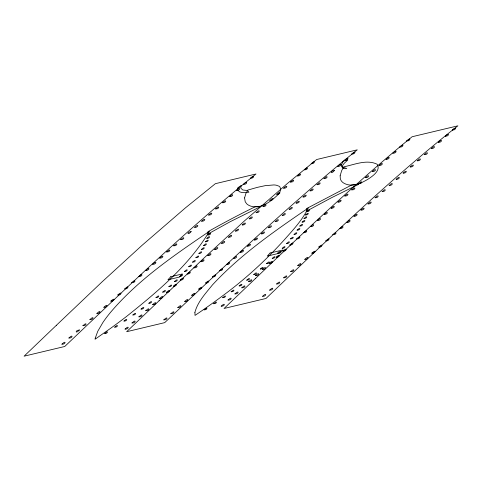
<?xml version="1.0" encoding="UTF-8"?>
<svg xmlns="http://www.w3.org/2000/svg" width="482" height="482" viewBox="0 0 482 482"><rect width="100%" height="100%" fill="white"/><g stroke="black" fill="none" stroke-linecap="round" stroke-linejoin="round"><path stroke-width="0.72" d="M244.579 197.921L245.224 201.771L246.766 203.856A99.81 26.335 -28.6 0 0 250.773 206.139C261.105 209.375 271.583 200.964 278.572 194.113A41.392 10.923 -28.6 0 0 280.614 189.33L279.994 187.052L279.09 186.209L276.078 185.142L273.969 184.931L265.233 185.66L257.376 187.353L247.887 190.059L245.91 193.384L244.579 197.921M340.135 175.779L340.334 178.683A95.273 25.142 -28.6 0 0 343.648 183.033C350.113 186.914 357.831 184.769 364.006 181.413A13.966 3.687 -28.6 0 0 368.959 178.575C373.309 175.647 380.87 170.17 377.231 164.29C366.82 159.078 354.451 164.675 343.847 166.82L341.648 170.664L340.135 175.779M341.413 164.856L341.551 166.079A24.154 6.374 -28.6 0 0 343.112 167.248L346.817 168.525L343.305 168.411L342.172 167.429A17.328 4.573 -28.6 0 1 342.461 165.7L344.293 163.223L347.781 160.024L343.268 161.096L341.413 164.856M194.897 312.39L195.029 315.397A227.558 60.045 -28.6 0 0 222.232 296.117C244.651 279.699 265.221 260.901 283.856 240.307C292.815 230.275 302.25 220.244 308.245 208.067C274.451 231.149 240.343 254.755 212.417 284.952C205.681 293.339 197.692 301.72 194.897 312.39M208.122 231.607L207.863 234.083L230.095 221.762L260.196 206.772L255.731 206.459L243.651 212.514A247.929 65.419 -28.6 0 0 214.044 228.287L208.122 231.607M95.261 338.135L95.05 339.25L110.547 328.356A261.581 69.022 -28.6 0 0 126.212 316.716C157.156 292.002 188.842 265.666 209.411 231.3C174.315 255.165 138.491 279.494 110.788 312.053A198.174 52.291 -28.6 0 0 102.859 322.548L97.756 331.309L95.261 338.135M306.956 208.375L306.203 211.309L331.797 197.578L358.686 184.311L351.788 184.919L306.956 208.375M238.072 187.576L237.837 188.323A32.83 8.664 -28.6 0 0 237.855 190.215C240.157 193.74 245.392 192.318 248.923 192.228L247.393 190.523L242.838 189.992L240.982 188.342A31.197 8.23 -28.6 0 1 241.078 186.112L241.349 185.413L238.072 187.576M79.391 329.983C75.578 334.568 74.656 330.26 79.391 329.983M131.791 282.687C135.514 283.247 136.514 277.987 131.791 282.687M191.149 231.619C187.329 236.198 186.413 231.89 191.149 231.619M243.549 184.317C247.272 184.883 248.272 179.617 243.549 184.317M334.406 170.55C330.592 175.135 329.67 170.827 334.406 170.55M386.076 159.277C389.799 159.843 390.8 154.577 386.076 159.277M61.937 344.166C65.624 344.757 66.667 339.473 61.937 344.166M68.914 338.021C72.601 338.611 73.644 333.327 68.914 338.021M82.934 325.712C86.621 326.302 87.664 321.018 82.934 325.712M89.911 319.566C93.598 320.156 94.635 314.873 89.911 319.566M96.888 313.421C100.575 314.011 101.612 308.727 96.888 313.421M103.859 307.275C107.552 307.865 108.589 302.582 103.859 307.275M110.836 301.13C114.529 301.72 115.566 296.436 110.836 301.13M117.813 294.984C121.506 295.574 122.542 290.291 117.813 294.984M104.733 333.49C107.974 334.008 108.89 329.357 104.733 333.49M124.79 288.839C128.483 289.423 129.519 284.139 124.79 288.839M114.716 327.176C117.963 327.694 118.879 323.042 114.716 327.176M138.81 276.529C142.497 277.12 143.54 271.836 138.81 276.529M124.007 321.06C127.254 321.578 128.17 316.933 124.007 321.06M145.787 270.384C149.474 270.974 150.517 265.69 145.787 270.384M125.085 329.104C128.772 329.688 129.815 324.404 125.085 329.104M132.887 314.981C136.129 315.499 137.045 310.848 132.887 314.981M152.764 264.238C156.451 264.829 157.493 259.545 152.764 264.238M131.996 322.97C135.689 323.561 136.725 318.277 131.996 322.97M159.741 258.093C163.428 258.677 164.47 253.393 159.741 258.093M141.063 309.101C144.311 309.619 145.227 304.967 141.063 309.101M138.912 316.837C142.6 317.427 143.636 312.143 138.912 316.837M166.718 251.947C170.405 252.532 171.447 247.248 166.718 251.947M145.757 310.721C149.444 311.312 150.486 306.028 145.757 310.721M148.848 303.28C152.089 303.799 153.005 299.147 148.848 303.28M173.695 245.796C177.382 246.386 178.424 241.102 173.695 245.796M152.667 304.594C156.361 305.184 157.397 299.9 152.667 304.594M155.993 297.641C159.241 298.159 160.157 293.514 155.993 297.641M180.672 239.65C184.359 240.241 185.401 234.957 180.672 239.65M159.584 298.46C163.271 299.051 164.308 293.767 159.584 298.46M162.693 292.116C165.941 292.634 166.856 287.983 162.693 292.116M166.429 292.345C170.116 292.935 171.158 287.652 166.429 292.345M168.875 286.712C172.122 287.23 173.032 282.579 168.875 286.712M194.686 227.347C198.379 227.932 199.415 222.648 194.686 227.347M174.502 281.506C177.75 282.024 178.665 277.373 174.502 281.506M173.339 286.218C177.033 286.808 178.069 281.524 173.339 286.218M179.75 276.397C182.991 276.915 183.907 272.264 179.75 276.397M201.663 221.202C205.356 221.786 206.392 216.502 201.663 221.202M163.85 319.849C167.543 320.44 168.58 315.156 163.85 319.849M180.256 280.084C183.943 280.675 184.986 275.391 180.256 280.084M184.437 271.48C187.685 271.999 188.601 267.353 184.437 271.48M208.64 215.05C212.327 215.641 213.369 210.357 208.64 215.05M188.709 266.739C191.957 267.257 192.872 262.612 188.709 266.739M170.827 313.704C174.52 314.294 175.556 309.01 170.827 313.704M187.167 273.957C190.854 274.547 191.896 269.263 187.167 273.957M192.547 262.136C195.794 262.654 196.704 258.003 192.547 262.136M195.891 257.719C199.138 258.238 200.054 253.586 195.891 257.719M215.617 208.905C219.304 209.495 220.346 204.211 215.617 208.905M177.804 307.558C181.491 308.149 182.533 302.865 177.804 307.558M198.885 253.454C202.127 253.972 203.043 249.321 198.885 253.454M194.011 267.841C197.704 268.432 198.741 263.148 194.011 267.841M201.464 249.393C204.711 249.911 205.627 245.26 201.464 249.393M203.627 245.495C206.874 246.013 207.79 241.368 203.627 245.495M207.875 235.005C211.122 235.523 212.038 230.872 207.875 235.005M205.446 241.789C208.694 242.307 209.61 237.656 205.446 241.789M206.808 238.325C210.056 238.843 210.971 234.192 206.808 238.325M222.594 202.759C226.281 203.35 227.323 198.066 222.594 202.759M184.714 301.431C188.408 302.021 189.444 296.737 184.714 301.431M200.928 261.708C204.615 262.298 205.657 257.014 200.928 261.708M229.571 196.614C233.258 197.204 234.3 191.92 229.571 196.614M191.691 295.285C195.385 295.87 196.421 290.586 191.691 295.285M207.838 255.581C211.526 256.171 212.568 250.887 207.838 255.581M236.548 190.468C240.235 191.059 241.277 185.775 236.548 190.468M198.668 289.14C202.362 289.724 203.398 284.44 198.668 289.14M214.683 249.465C218.376 250.056 219.412 244.772 214.683 249.465M205.645 282.988C209.339 283.579 210.375 278.295 205.645 282.988M221.6 243.332C225.287 243.922 226.329 238.638 221.6 243.332M250.568 178.159C254.255 178.75 255.291 173.466 250.568 178.159M212.556 276.861C216.249 277.451 217.286 272.167 212.556 276.861M228.51 237.204C232.197 237.789 233.24 232.511 228.51 237.204M204.157 309.836C207.405 310.354 208.32 305.702 204.157 309.836M219.533 270.715C223.226 271.306 224.263 266.022 219.533 270.715M235.421 231.071C239.108 231.661 240.15 226.377 235.421 231.071M226.51 264.57C230.203 265.16 231.24 259.876 226.51 264.57M242.271 224.955C245.959 225.546 247.001 220.262 242.271 224.955M213.671 303.738C216.918 304.256 217.834 299.605 213.671 303.738M233.487 258.424C237.18 259.009 238.216 253.725 233.487 258.424M249.182 218.828C252.869 219.412 253.912 214.129 249.182 218.828M222.708 297.689C225.956 298.207 226.871 293.556 222.708 297.689M240.404 252.291C244.091 252.881 245.127 247.597 240.404 252.291M256.093 212.695C259.786 213.285 260.822 208.001 256.093 212.695M221.196 306.172C224.883 306.763 225.925 301.479 221.196 306.172M247.38 246.145C251.068 246.736 252.104 241.452 247.38 246.145M262.943 206.579C266.63 207.17 267.673 201.886 262.943 206.579M231.161 291.773C234.409 292.297 235.324 287.646 231.161 291.773M228.04 300.057C231.734 300.648 232.77 295.364 228.04 300.057M254.351 240C258.045 240.59 259.081 235.306 254.351 240M269.854 200.452C273.541 201.036 274.583 195.752 269.854 200.452M234.957 293.924C238.644 294.514 239.681 289.23 234.957 293.924M239.15 285.94C242.398 286.459 243.308 281.807 239.15 285.94M261.328 233.854C265.022 234.445 266.058 229.161 261.328 233.854M276.764 194.318C280.458 194.909 281.494 189.625 276.764 194.318M241.801 287.808C245.489 288.399 246.531 283.115 241.801 287.808M246.736 280.169C249.983 280.687 250.899 276.035 246.736 280.169M268.305 227.709C271.999 228.299 273.035 223.015 268.305 227.709M283.675 188.191C287.368 188.775 288.405 183.491 283.675 188.191M248.652 281.693C252.339 282.283 253.375 276.999 248.652 281.693M253.755 274.559C257.002 275.077 257.918 270.432 253.755 274.559M275.222 221.575C278.909 222.166 279.952 216.882 275.222 221.575M290.526 182.076C294.213 182.66 295.255 177.376 290.526 182.076M255.562 275.565C259.25 276.156 260.292 270.872 255.562 275.565M260.37 269.016C263.618 269.534 264.534 264.889 260.37 269.016M282.199 215.43C285.886 216.02 286.923 210.736 282.199 215.43M297.436 175.942C301.13 176.532 302.166 171.249 297.436 175.942M262.407 269.45C266.1 270.041 267.136 264.757 262.407 269.45M266.552 263.612C269.8 264.13 270.715 259.479 266.552 263.612M304.347 169.809C308.04 170.399 309.076 165.115 304.347 169.809M289.176 209.284C292.863 209.875 293.9 204.591 289.176 209.284M269.257 263.335C272.945 263.925 273.987 258.641 269.257 263.335M272.234 258.364C275.481 258.882 276.397 254.231 272.234 258.364M311.197 163.699C314.885 164.284 315.927 159 311.197 163.699M296.147 203.139C299.84 203.729 300.876 198.445 296.147 203.139M276.168 257.201C279.855 257.792 280.898 252.508 276.168 257.201M262.606 296.291C266.293 296.882 267.335 291.598 262.606 296.291M280.464 251.61C277.108 255.623 276.379 251.845 280.464 251.61M282.223 248.29C285.465 248.808 286.38 244.163 282.223 248.29M303.064 197.005C306.751 197.596 307.793 192.312 303.064 197.005M283.018 251.086C286.706 251.676 287.748 246.392 283.018 251.086M286.603 243.488C289.851 244.006 290.767 239.355 286.603 243.488M269.649 290.128C273.336 290.718 274.372 285.434 269.649 290.128M290.501 238.867C293.749 239.385 294.665 234.74 290.501 238.867M310.04 190.86C313.728 191.45 314.77 186.166 310.04 190.86M289.863 244.97C293.556 245.561 294.592 240.277 289.863 244.97M294.044 234.403C297.292 234.921 298.207 230.275 294.044 234.403M297.099 230.125C300.346 230.643 301.262 225.992 297.099 230.125M276.62 283.982C280.313 284.573 281.349 279.289 276.62 283.982M299.81 226.034C303.058 226.552 303.973 221.901 299.81 226.034M302.118 222.136C305.365 222.654 306.281 218.009 302.118 222.136M317.017 184.714C320.705 185.305 321.747 180.021 317.017 184.714M304.015 218.442C307.263 218.961 308.179 214.315 304.015 218.442M306.618 211.719C309.866 212.237 310.782 207.591 306.618 211.719M305.504 214.954C308.751 215.472 309.667 210.821 305.504 214.954M296.773 238.843C300.467 239.434 301.503 234.15 296.773 238.843M283.663 277.825C287.35 278.409 288.393 273.131 283.663 277.825M323.994 178.569C327.682 179.159 328.718 173.875 323.994 178.569M303.624 232.728C307.311 233.318 308.353 228.034 303.624 232.728M290.706 271.661C294.394 272.252 295.436 266.968 290.706 271.661M310.535 226.594C314.228 227.185 315.264 221.901 310.535 226.594M297.743 265.498C301.437 266.088 302.473 260.804 297.743 265.498M337.882 166.296C341.569 166.88 342.612 161.597 337.882 166.296M317.385 220.479C321.072 221.069 322.115 215.785 317.385 220.479M304.787 259.34C308.474 259.931 309.516 254.647 304.787 259.34M344.859 160.145C348.546 160.735 349.589 155.451 344.859 160.145M324.229 214.363C327.923 214.954 328.959 209.67 324.229 214.363M311.83 253.177C315.517 253.767 316.56 248.483 311.83 253.177M351.836 153.999C355.523 154.589 356.566 149.306 351.836 153.999M331.146 208.236C334.833 208.827 335.87 203.543 331.146 208.236M318.807 247.031C322.494 247.621 323.536 242.338 318.807 247.031M337.99 202.121C341.678 202.711 342.72 197.427 337.99 202.121M325.844 240.867C329.537 241.458 330.574 236.174 325.844 240.867M344.841 196.005C348.528 196.596 349.571 191.312 344.841 196.005M332.887 234.71C336.575 235.3 337.617 230.016 332.887 234.71M351.752 189.872C355.439 190.462 356.481 185.178 351.752 189.872M339.931 228.546C343.618 229.137 344.66 223.853 339.931 228.546M358.596 183.756C362.289 184.347 363.326 179.063 358.596 183.756M346.968 222.383C350.661 222.973 351.697 217.689 346.968 222.383M365.446 177.641C369.134 178.232 370.176 172.948 365.446 177.641M354.011 216.225C357.698 216.816 358.741 211.532 354.011 216.225M372.357 171.514C376.05 172.104 377.087 166.82 372.357 171.514M360.988 210.08C364.675 210.67 365.718 205.386 360.988 210.08M379.207 165.398C382.895 165.989 383.937 160.705 379.207 165.398M368.031 203.916C371.718 204.507 372.755 199.223 368.031 203.916M375.068 197.753C378.762 198.343 379.798 193.059 375.068 197.753M392.969 153.149C396.656 153.74 397.692 148.456 392.969 153.149M382.112 191.595C385.799 192.185 386.841 186.902 382.112 191.595M399.813 147.034C403.5 147.625 404.543 142.341 399.813 147.034M389.155 185.431C392.842 186.022 393.878 180.738 389.155 185.431M406.724 140.907C410.417 141.497 411.453 136.213 406.724 140.907M396.192 179.274C399.885 179.858 400.922 174.574 396.192 179.274M403.169 173.122C406.856 173.713 407.899 168.429 403.169 173.122M410.212 166.965C413.899 167.555 414.942 162.271 410.212 166.965M417.249 160.801C420.943 161.392 421.979 156.108 417.249 160.801M424.293 154.644C427.98 155.228 429.022 149.944 424.293 154.644M431.336 148.48C435.023 149.071 436.065 143.787 431.336 148.48M438.373 142.317C442.066 142.907 443.103 137.623 438.373 142.317M445.35 136.171C449.043 136.761 450.08 131.478 445.35 136.171M452.393 130.007C456.08 130.598 457.123 125.314 452.393 130.007M170.773 276.716L167.941 279.807L179.551 277.036L182.383 273.945L170.773 276.716M270.107 253.014L267.275 256.105L280.175 253.026L283.006 249.941L270.107 253.014M56.358 325.314L24.1 356.18L64.739 346.486C127.007 287.38 188.956 227.721 256.008 173.99L215.37 183.684L185.498 207.814L142.051 245.332L101.835 282.084L56.358 325.314M159.06 300.762L126.658 331.712L164.717 322.633C227.45 263.449 290.11 204.019 357.276 149.83L316.638 159.524L287.519 183.377L244.699 220.69L204.663 257.424L159.06 300.762M255.472 278.494L224.058 308.474L265.986 298.472C328.23 239.066 390.257 179.153 457.9 125.82L412.104 136.749C357.56 181.346 306.293 229.751 255.472 278.494"/></g></svg>
